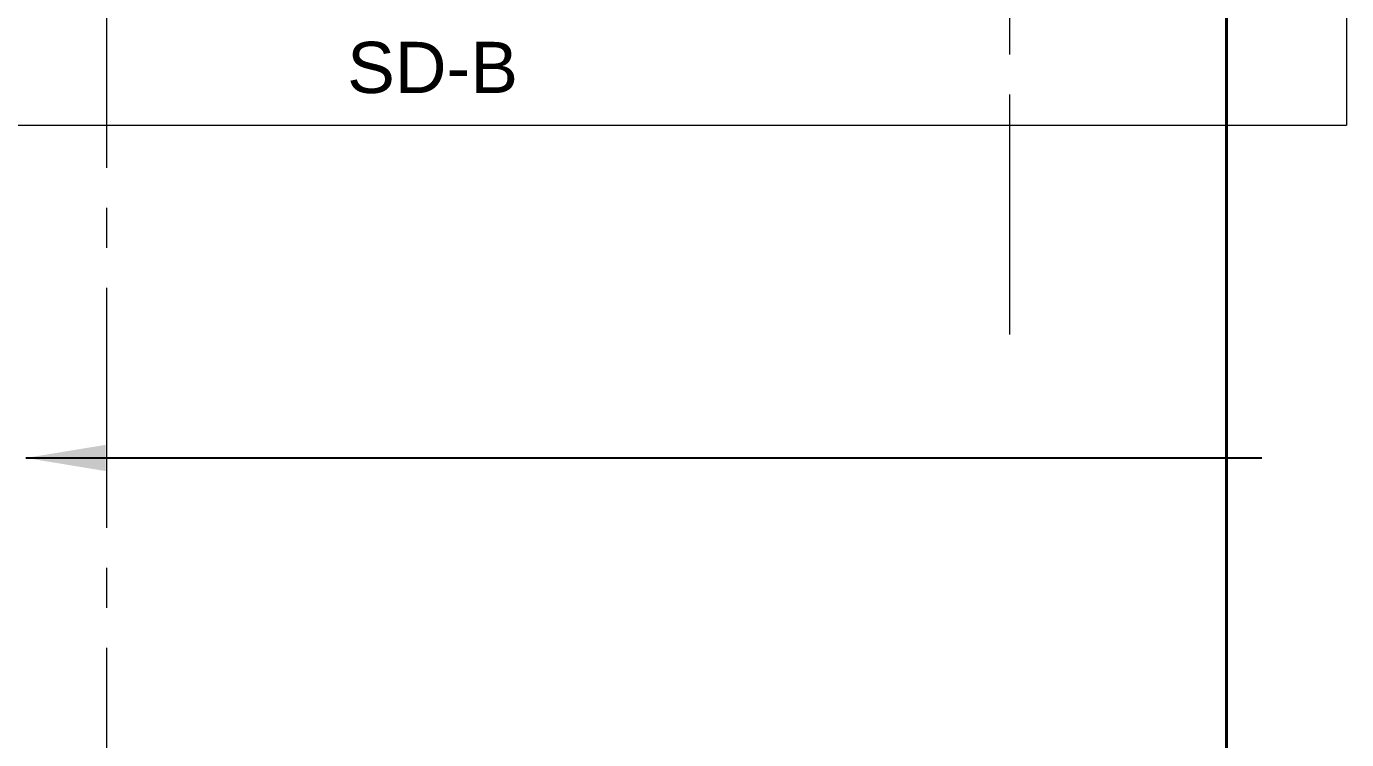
# Model space of a CAD drawing. Header units: inches. Extents: x -26012 to 27, y -3347 to 2082.
# Drawn here: x -21241.1 to -21043, y -128.1 to -21.1 of the extents above; entities that cross this region are included whole.
import ezdxf

# ---------------------------------------------------------------- set-up
doc = ezdxf.new("R2010")
doc.units = ezdxf.units.IN
doc.header["$LTSCALE"] = 48
doc.header["$MEASUREMENT"] = 0
doc.linetypes.add('A_Column Grid$0$CENTER2', pattern=[1.125, 0.75, -0.125, 0.125, -0.125])
for name, color, linetype in [('A104$0$A-FLOR-AWNG', 8, 'Continuous'), ('A104$0$C-PROP', 8, 'Continuous'), ('A_Column Grid$0$A-GRID-GRD1-12', 8, 'A_Column Grid$0$CENTER2'), ('A_Column Grid$0$A-GRID-GRD1-15', 8, 'A_Column Grid$0$CENTER2'), ('M-HVAC-anno', 6, 'Continuous'), ('XREF', 8, 'Continuous')]:
    doc.layers.add(name, color=color, linetype=linetype)
doc.styles.add('M08', font='arial.ttf', dxfattribs={"height": 7.68})
doc.styles.get("Standard").update_dxf_attribs({"font": 'simplex.shx'})
doc.dimstyles.new('STANDARD$7', dxfattribs={"dimtxt": 0.18, "dimasz": 0.125, "dimexe": 0.18, "dimexo": 0.06, "dimgap": 0.09, "dimtad": 0, "dimtih": 1, "dimtoh": 1, "dimdec": 4, "dimzin": 0, "dimdsep": 46, "dimtxsty": 'Standard', "dimcen": 0.09, "dimadec": 0, "dimazin": 0, "dimtfac": 1, "dimtdec": 4, "dimtofl": 0, "dimtmove": 0, "dimatfit": 3, "dimfxl": 1, "dimtolj": 1, "dimtzin": 0, "dimarcsym": 0})

# ---------------------------------------------------------------- blocks, each defined once
blk = doc.blocks.new('A104')
at = {"layer": 'A104$0$A-FLOR-AWNG', "lineweight": 0}
for p, q in [((-21043.02364605272, 1560.001174646098), (-21043.02364605274, -35.90507535389735)), ((-22351.02336008276, -35.90507535390996), (-21043.02364605274, -35.90507535389717))]:
    blk.add_line(p, q, dxfattribs=at)
at = {"layer": 'A104$0$C-PROP', "lineweight": 40, "flags": 128}
blk.add_lwpolyline([(-25004.54371020464, -676.9040772026252), (-24022.02391113202, 1542.094997091129), (-21061.02391113202, 1542.094997091129), (-21061.02391113202, -676.9042077866465)], dxfattribs=at)
blk = doc.blocks.new('A_Column Grid')
at = {"layer": 'A_Column Grid$0$A-GRID-GRD1-12', "lineweight": 0}
blk.add_line((-21093.52391113202, -67.32637161379375), (-21093.52391113202, 1549.415900231745), dxfattribs=at)
at = {"layer": 'A_Column Grid$0$A-GRID-GRD1-15', "lineweight": 0}
for p, q in [((-21229.02362203525, 1667.665908221517), (-21229.02362194211, -2700.907190502515)), ((-21061.02362183126, -2700.907190502514), (-21061.02362206226, 1666.873539052935))]:
    blk.add_line(p, q, dxfattribs=at)

msp = doc.modelspace()

# ---------------------------------------------------------------- block references
at = {"layer": 'XREF'}
for name in ['A_Column Grid', 'A104']:
    msp.add_blockref(name, (0, 0), dxfattribs=at)

# ---------------------------------------------------------------- texts
at = {"layer": 'M-HVAC-anno', "insert": (-21192.94685462804, -23.41817577350162, -0.0001081408531647126), "char_height": 7.68, "width": 88.28678353330642, "attachment_point": 1, "style": 'M08'}
msp.add_mtext('SD-B', dxfattribs=at)

# ---------------------------------------------------------------- leaders
at = {"layer": 'M-HVAC-anno'}
msp.add_leader([(-21241.14825233196, -85.85945203542451), (-21055.72087310146, -85.85945203542451)], dimstyle='STANDARD$7', override={"dimscale": 96, "dimgap": 0.09, "dimtad": 0}, dxfattribs=at)

doc.saveas('drawing.dxf')
